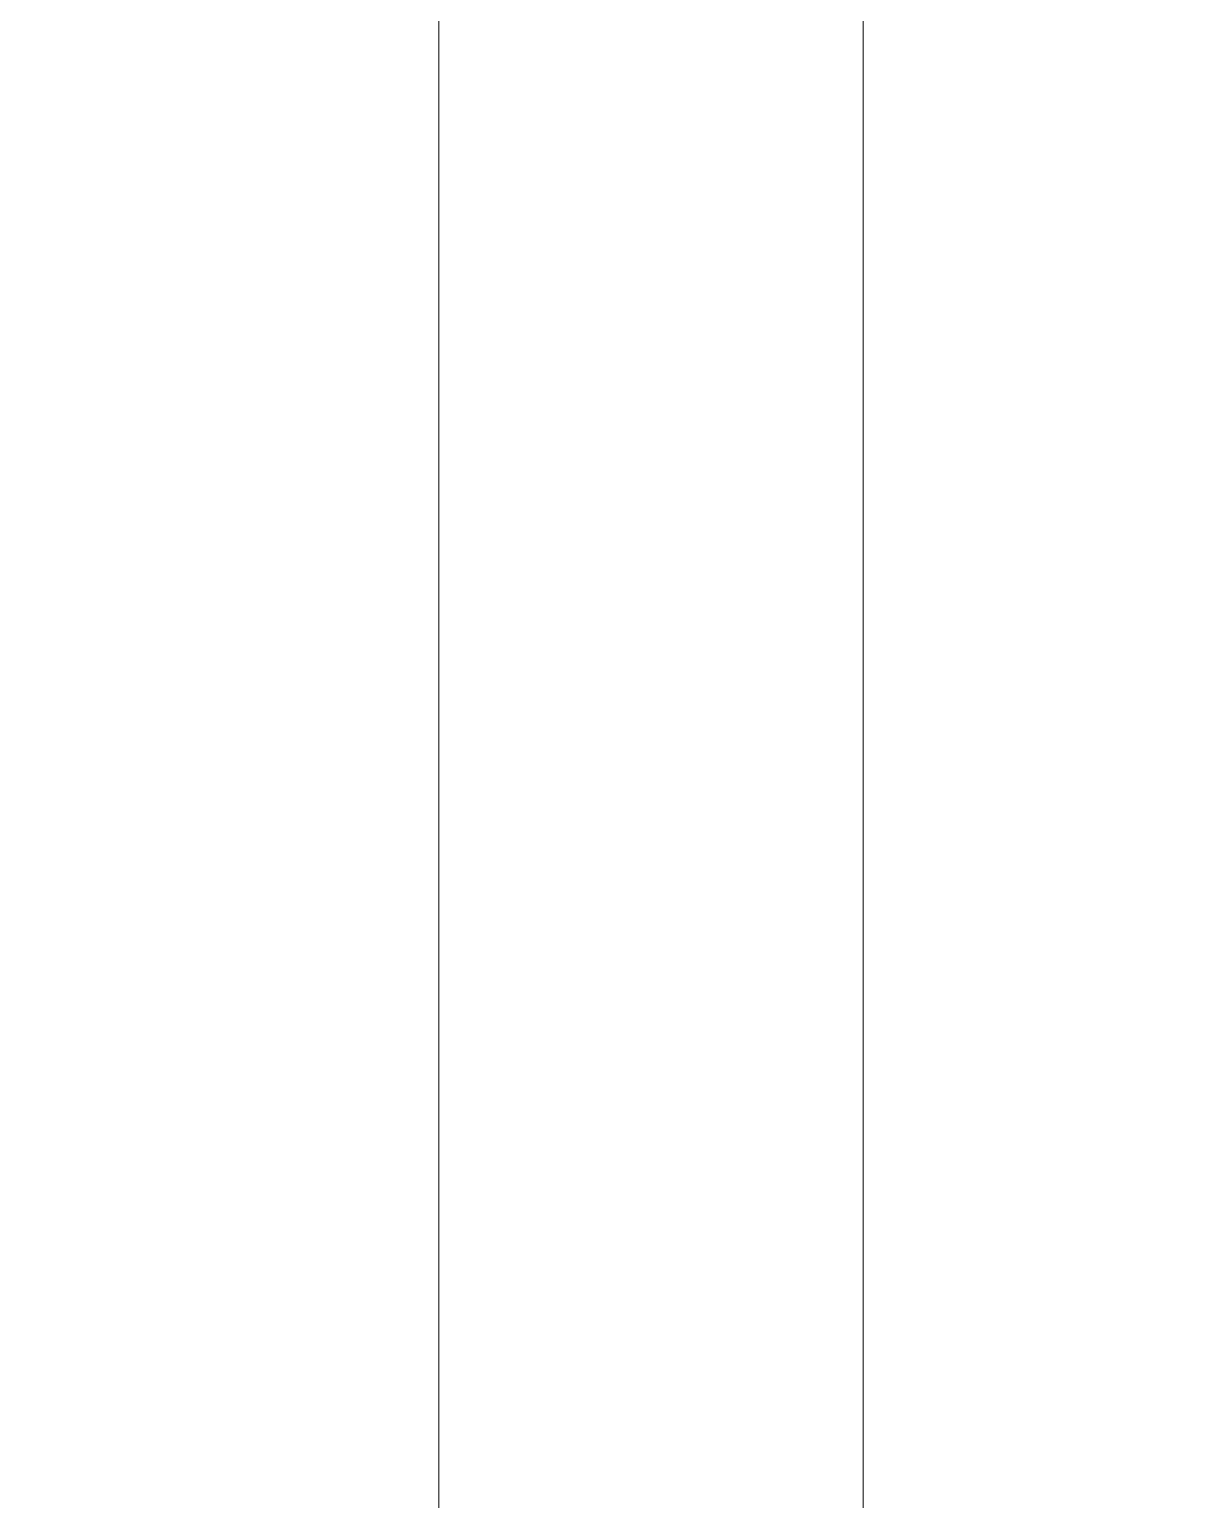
# Model space of a CAD drawing. Header units: millimetres. Extents: x -6033 to 120673, y -4970 to 90533.
# Drawn here: x 87281.9 to 87367.6, y 68398.7 to 68508.7 of the extents above; entities that cross this region are included whole.
import ezdxf

# ---------------------------------------------------------------- set-up
doc = ezdxf.new("R2010")
doc.units = ezdxf.units.MM
doc.layers.add('I-AR$0$I-SCOPE', color=252, linetype='Continuous', lineweight=35)
doc.layers.add('I-PLAN$0$_ACM-A-WALL-HACH', color=251, linetype='Continuous', lineweight=9)

# ---------------------------------------------------------------- blocks, each defined once
blk = doc.blocks.new('I-AR')
at = {"layer": 'I-AR$0$I-SCOPE'}
h = blk.add_hatch(dxfattribs=at)
h.set_pattern_fill('ANSI31', color=256, scale=200)
h.paths.add_polyline_path([(63300, 72640), (66630, 72640), (66630, 70889.38), (90600, 70890), (90600, 66390), (96650, 66390), (96650, 24876.4), (18340, 24876.4), (18340, 66390), (48090, 66390), (48090, 72640), (51400, 72640), (51400, 72649.89), (52869.5, 72649.89), (52869.5, 72640), (55240, 72640), (55240, 72790), (59460, 72790), (59460, 72640), (61830.5, 72640), (61830.5, 72649.89), (63300, 72649.89)], flags=16)
h.paths.add_polyline_path([(7330, 0), (7330, -1770), (11180, -1770), (11180, 0), (18450, 0), (18450, 2900), (27550, 2900), (27550, 18090), (37037.33, 18090), (37037.33, 17350), (96200, 17350), (96200, 18120), (114640, 18120), (114640, 84500), (0, 84500), (0, 0)])
blk = doc.blocks.new('I-PLAN')
at = {"layer": 'I-PLAN$0$_ACM-A-WALL-HACH'}
h = blk.add_hatch(dxfattribs=at)
h.set_pattern_fill('ANSI31', color=256, scale=10, angle=45)
h.paths.add_polyline_path([(88260, 70790), (88260, 70890), (88030, 70890), (88030, 70790), (88230, 70790)], flags=17)
h.paths.add_polyline_path([(79671.55, 69390), (78155, 69390), (78155, 68990), (77955, 68990), (77955, 69590), (79671.55, 69590)], flags=17)
h.paths.add_polyline_path([(80271.55, 69390), (80271.55, 69590), (80780, 69590), (80780, 68990), (80580, 68990), (80580, 69390)], flags=17)
h.paths.add_polyline_path([(74580, 69590), (73930, 69590), (73930, 69390), (74580, 69390)])
h.paths.add_polyline_path([(68780, 69590), (69430, 69590), (69430, 69390), (68780, 69390)])
h.paths.add_polyline_path([(87280, 66490), (87480, 66490), (87480, 66390), (87280, 66390)])
h.paths.add_polyline_path([(82180, 68990), (82180, 69390), (84230, 69390), (84230, 66490), (84430, 66490), (84430, 69390), (85280, 69390), (85280, 69590), (81980, 69590), (81980, 68990)])
h.paths.add_polyline_path([(87480, 67390), (87480, 69390), (88280, 69390), (88280, 69590), (88080, 69590), (86480, 69590), (86480, 69390), (87280, 69390), (87280, 67390)], flags=17)
h.paths.add_polyline_path([(72130, 68170), (72130, 66490), (72330, 66490), (72330, 67870), (73130, 67870), (73130, 68070), (72330, 68070), (72330, 68170)])
h.paths.add_polyline_path([(71230, 68170), (71230, 66390), (71030, 66390), (71030, 67870), (70230, 67870), (70230, 68070), (71030, 68070), (71030, 68170)])
h.paths.add_polyline_path([(72130, 69070), (72330, 69070), (72330, 69390), (73030, 69390), (73030, 69590), (72130, 69590)])
h.paths.add_polyline_path([(71230, 69070), (71030, 69070), (71030, 69390), (70330, 69390), (70330, 69590), (71230, 69590)])
h.paths.add_polyline_path([(67800, 69490), (67830, 69490), (67830, 69590), (67800, 69590)], flags=17)
h.paths.add_polyline_path([(76755, 69590), (75180, 69590), (75180, 69390), (75330, 69390), (75330, 66390), (75530, 66390), (75530, 69390), (76555, 69390), (76555, 68990), (76755, 68990)])
h.paths.add_polyline_path([(68180, 69590), (68180, 69390), (68030, 69390), (68030, 66520), (67780, 66520), (67780, 66390), (67400, 66390), (67400, 66720), (67830, 66720), (67830, 69590)])
edge = h.paths.add_edge_path()
edge.add_line((89860, 70890), (88860, 70890))
edge.add_line((75530, 66520), (84230, 66520))
edge.add_line((75530, 66720), (84230, 66720))

msp = doc.modelspace()

# ---------------------------------------------------------------- block references
for name in ['I-AR', 'I-PLAN']:
    msp.add_blockref(name, (0, 0))

doc.saveas('drawing.dxf')
